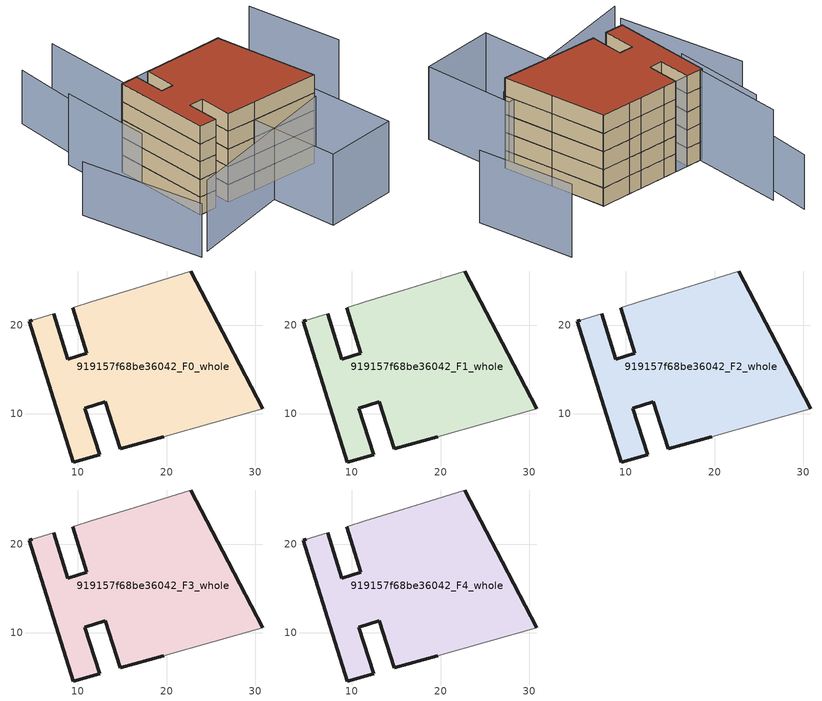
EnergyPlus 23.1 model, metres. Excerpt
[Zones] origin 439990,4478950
919157f68be36042_F0_whole
 floor ground (EU_floor_Construction): 30.86,10.59 26.99,18.01 22.75,26.12 18.02,24.64 15.8,23.97 11.51,22.63 9.41,21.97 11,16.86 8.87,16.19 7.27,21.32 4.87,20.55 4.5,20.44 9.49,4.56 12.44,5.41 10.77,10.62 13.09,11.35 14.75,6.05 19.67,7.43 z0
 wall outside (EU_wall_Construction): 7.27,21.32 8.87,16.19 11,16.86 9.41,21.97 / 22.75,26.12 26.99,18.01 30.86,10.59 / 19.67,7.43 14.75,6.05 13.09,11.35 10.77,10.62 12.44,5.41 9.49,4.56 4.5,20.44 4.87,20.55 z0:3
 wall adiabatic (EU_wall_Construction): 4.87,20.55 7.27,21.32 / 9.41,21.97 11.51,22.63 15.8,23.97 18.02,24.64 22.75,26.12 / 30.86,10.59 19.67,7.43 z0:3
919157f68be36042_F1_whole
 floor to 919157f68be36042_F0_whole (EU_floor_Construction): 30.86,10.59 26.99,18.01 22.75,26.12 18.02,24.64 15.8,23.97 11.5,22.63 9.41,21.97 11,16.86 8.87,16.19 7.27,21.32 4.87,20.55 4.5,20.44 9.49,4.56 12.44,5.41 10.77,10.62 13.09,11.35 14.75,6.05 19.67,7.43 z3
 wall outside (EU_wall_Construction): 7.27,21.32 8.87,16.19 11,16.86 9.41,21.97 / 22.75,26.12 26.99,18.01 30.86,10.59 / 19.67,7.43 14.75,6.05 13.09,11.35 10.77,10.62 12.44,5.41 9.49,4.56 4.5,20.44 4.87,20.55 z3:6
 wall adiabatic (EU_wall_Construction): 4.87,20.55 7.27,21.32 / 9.41,21.97 11.51,22.63 15.8,23.97 18.02,24.64 22.75,26.12 / 30.86,10.59 19.67,7.43 z3:6
919157f68be36042_F2_whole
 floor to 919157f68be36042_F1_whole (EU_floor_Construction): 30.86,10.59 26.99,18.01 22.75,26.12 18.02,24.64 15.8,23.97 11.5,22.63 9.41,21.97 11,16.86 8.87,16.19 7.27,21.32 4.87,20.55 4.5,20.44 9.49,4.56 12.44,5.41 10.77,10.62 13.09,11.35 14.75,6.05 19.67,7.43 z6
 wall outside (EU_wall_Construction): 7.27,21.32 8.87,16.19 11,16.86 9.41,21.97 / 22.75,26.12 26.99,18.01 30.86,10.59 / 19.67,7.43 14.75,6.05 13.09,11.35 10.77,10.62 12.44,5.41 9.49,4.56 4.5,20.44 4.87,20.55 z6:9
 wall adiabatic (EU_wall_Construction): 4.87,20.55 7.27,21.32 / 9.41,21.97 11.51,22.63 15.8,23.97 18.02,24.64 22.75,26.12 / 30.86,10.59 19.67,7.43 z6:9
919157f68be36042_F3_whole
 floor to 919157f68be36042_F2_whole (EU_floor_Construction): 30.86,10.59 26.99,18.01 22.75,26.12 18.02,24.64 15.8,23.97 11.5,22.63 9.41,21.97 11,16.86 8.87,16.19 7.27,21.32 4.87,20.55 4.5,20.44 9.49,4.56 12.44,5.41 10.77,10.62 13.09,11.35 14.75,6.05 19.67,7.43 z9
 wall outside (EU_wall_Construction): 7.27,21.32 8.87,16.19 11,16.86 9.41,21.97 / 22.75,26.12 26.99,18.01 30.86,10.59 / 19.67,7.43 14.75,6.05 13.09,11.35 10.77,10.62 12.44,5.41 9.49,4.56 4.5,20.44 4.87,20.55 z9:12
 wall adiabatic (EU_wall_Construction): 4.87,20.55 7.27,21.32 / 9.41,21.97 11.51,22.63 15.8,23.97 18.02,24.64 22.75,26.12 / 30.86,10.59 19.67,7.43 z9:12
919157f68be36042_F4_whole
 floor to 919157f68be36042_F3_whole (EU_floor_Construction): 30.86,10.59 26.99,18.01 22.75,26.12 18.02,24.64 15.8,23.97 11.5,22.63 9.41,21.97 11,16.86 8.87,16.19 7.27,21.32 4.87,20.55 4.5,20.44 9.49,4.56 12.44,5.41 10.77,10.62 13.09,11.35 14.75,6.05 19.67,7.43 z12
 wall outside (EU_wall_Construction): 7.27,21.32 8.87,16.19 11,16.86 9.41,21.97 / 22.75,26.12 26.99,18.01 30.86,10.59 / 19.67,7.43 14.75,6.05 13.09,11.35 10.77,10.62 12.44,5.41 9.49,4.56 4.5,20.44 4.87,20.55 z12:15
 wall adiabatic (EU_wall_Construction): 4.87,20.55 7.27,21.32 / 9.41,21.97 11.51,22.63 15.8,23.97 18.02,24.64 22.75,26.12 / 30.86,10.59 19.67,7.43 z12:15
 roof outside (EU_roof_Construction): 22.75,26.12 26.99,18.01 30.86,10.59 19.67,7.43 14.75,6.05 13.09,11.35 10.77,10.62 12.44,5.41 9.49,4.56 4.5,20.44 4.87,20.55 7.27,21.32 8.87,16.19 11,16.86 9.41,21.97 11.51,22.63 15.8,23.97 18.02,24.64 z15
shading: 5.98,-5.2 30.53,9.49 / -1.47,25.78 3.16,10.89 / 40.6,22.63 33.01,36.89 / 37.08,-1.45 25.67,-6.44 / 25.67,-6.44 19.62,7.41 / 19.62,7.41 31.03,12.4 / 31.03,12.4 37.08,-1.45 z0:12; -5.92,11.93 4.51,-6.31 / -2.56,39.23 1.07,25.01 z0:9; 22.85,26.15 4.87,20.55 / 4.87,20.55 0.33,35.12 z0:15
[Building]
EU S2 Campaign: North Axis=0; Terrain=City; Solar Distribution=FullExterior
[Site:Location]
Madrid: Latitude=40.5; Longitude=-3.5; Time Zone=1; Elevation=609
[SizingPeriod:WeatherFileDays]
AnnualSizingPeriod: Begin Month=1; Begin Day of Month=1; End Month=12; End Day of Month=31; Day of Week for Start Day=Monday; Use Weather File Daylight Saving Period=No; Use Weather File Rain and Snow Indicators=No
[MATERIAL]
EU_InternalMass_Material: Roughness=MediumRough; Thickness=0.1; Conductivity=1; Density=1800; Specific Heat=900; Thermal Absorptance=0.9; Solar Absorptance=0.7; Visible Absorptance=0.7
[MATERIAL:NOMASS] Roughness=MediumRough; Thermal Absorptance=0.9; Solar Absorptance=0.7; Visible Absorptance=0.7
Name | Thermal Resistance
EU_wall_NoMass | 0.419739
EU_roof_NoMass | 0.352165
EU_floor_NoMass | 0.608284
[CONSTRUCTION]
EU_wall_Construction: EU_wall_NoMass
EU_roof_Construction: EU_roof_NoMass
EU_floor_Construction: EU_floor_NoMass
EU_InternalMass_Construction: EU_InternalMass_Material
[ZONE] Type=1; Multiplier=1; Ceiling Height=autocalculate; Floor Area=autocalculate; Part of Total Floor Area=Yes
Name | Volume
919157f68be36042_F0_whole | 972.903
919157f68be36042_F1_whole; 919157f68be36042_F2_whole; 919157f68be36042_F3_whole; 919157f68be36042_F4_whole | 972.902
[INTERNALMASS] Construction=EU_InternalMass_Construction; Surface Area=304.916
Name | Zone or ZoneList
919157f68be36042_F0_whole_EU_InternalMass | 919157f68be36042_F0_whole
919157f68be36042_F1_whole_EU_InternalMass | 919157f68be36042_F1_whole
919157f68be36042_F2_whole_EU_InternalMass | 919157f68be36042_F2_whole
919157f68be36042_F3_whole_EU_InternalMass | 919157f68be36042_F3_whole
919157f68be36042_F4_whole_EU_InternalMass | 919157f68be36042_F4_whole
[OTHEREQUIPMENT] Fuel Type=Electricity; Design Level Calculation Method=Watts/Area; Power per Zone Floor Area=1; Fraction Latent=0; Fraction Radiant=0; Fraction Lost=0; Carbon Dioxide Generation Rate=0; EndUse Subcategory=EU_Step8_InternalGains
Name | Zone or ZoneList or Space or SpaceList | Schedule
EU_Step8_InternalGain_919157f68be36042_F0_whole_f000 | 919157f68be36042_F0_whole | EU_Step8_GainSchedule_919157f68be36042_F0_whole_f000
EU_Step8_InternalGain_919157f68be36042_F1_whole_f000 | 919157f68be36042_F1_whole | EU_Step8_GainSchedule_919157f68be36042_F1_whole_f000
EU_Step8_InternalGain_919157f68be36042_F2_whole_f000 | 919157f68be36042_F2_whole | EU_Step8_GainSchedule_919157f68be36042_F2_whole_f000
EU_Step8_InternalGain_919157f68be36042_F3_whole_f000 | 919157f68be36042_F3_whole | EU_Step8_GainSchedule_919157f68be36042_F3_whole_f000
EU_Step8_InternalGain_919157f68be36042_F4_whole_f000 | 919157f68be36042_F4_whole | EU_Step8_GainSchedule_919157f68be36042_F4_whole_f000
[ZONEVENTILATION:DESIGNFLOWRATE] Schedule=EU_AlwaysOn; Design Flow Rate Calculation Method=AirChanges/Hour; Air Changes per Hour=0.703302; Ventilation Type=Natural; Fan Pressure Rise=0; Fan Total Efficiency=1; Constant Term Coefficient=1; Temperature Term Coefficient=0; Velocity Term Coefficient=0; Velocity Squared Term Coefficient=0; Minimum Indoor Temperature=-100; Maximum Indoor Temperature=100; Delta Temperature=-100; Minimum Outdoor Temperature=-100; Maximum Outdoor Temperature=100; Maximum Wind Speed=40
Name | Zone or ZoneList or Space or SpaceList
EU_ConstantAir_919157f68be36042_F0_whole | 919157f68be36042_F0_whole
EU_ConstantAir_919157f68be36042_F1_whole | 919157f68be36042_F1_whole
EU_ConstantAir_919157f68be36042_F2_whole | 919157f68be36042_F2_whole
EU_ConstantAir_919157f68be36042_F3_whole | 919157f68be36042_F3_whole
EU_ConstantAir_919157f68be36042_F4_whole | 919157f68be36042_F4_whole
[HVACTEMPLATE:THERMOSTAT] Constant Heating Setpoint=20; Constant Cooling Setpoint=50
EU_HeatOnly_919157f68be36042_F0_whole; EU_HeatOnly_919157f68be36042_F1_whole; EU_HeatOnly_919157f68be36042_F2_whole; EU_HeatOnly_919157f68be36042_F3_whole; EU_HeatOnly_919157f68be36042_F4_whole
[HVACTEMPLATE:ZONE:IDEALLOADSAIRSYSTEM] System Availability Schedule=EU_AlwaysOn; Maximum Heating Supply Air Temperature=50; Minimum Cooling Supply Air Temperature=13; Maximum Heating Supply Air Humidity Ratio=0.0156; Minimum Cooling Supply Air Humidity Ratio=0.0077; Heating Limit=NoLimit; Cooling Limit=NoLimit; Heating Availability Schedule=EU_AlwaysOn; Cooling Availability Schedule=EU_CoolingOff; Dehumidification Control Type=ConstantSensibleHeatRatio; Cooling Sensible Heat Ratio=0.7; Dehumidification Setpoint=60; Humidification Control Type=None; Humidification Setpoint=30; Outdoor Air Method=None; Outdoor Air Flow Rate per Person=0.00944; Outdoor Air Flow Rate per Zone Floor Area=0; Outdoor Air Flow Rate per Zone=0; Demand Controlled Ventilation Type=None; Outdoor Air Economizer Type=NoEconomizer; Heat Recovery Type=None; Sensible Heat Recovery Effectiveness=0.7; Latent Heat Recovery Effectiveness=0.65
Name | Template Thermostat
919157f68be36042_F0_whole | EU_HeatOnly_919157f68be36042_F0_whole
919157f68be36042_F1_whole | EU_HeatOnly_919157f68be36042_F1_whole
919157f68be36042_F2_whole | EU_HeatOnly_919157f68be36042_F2_whole
919157f68be36042_F3_whole | EU_HeatOnly_919157f68be36042_F3_whole
919157f68be36042_F4_whole | EU_HeatOnly_919157f68be36042_F4_whole
[SIZING:ZONE] Zone Cooling Design Supply Air Temperature Input Method=SupplyAirTemperature; Zone Cooling Design Supply Air Temperature=13; Zone Heating Design Supply Air Temperature Input Method=SupplyAirTemperature; Zone Heating Design Supply Air Temperature=50; Zone Cooling Design Supply Air Humidity Ratio=0.008; Zone Heating Design Supply Air Humidity Ratio=0.008; Cooling Design Air Flow Method=DesignDay; Cooling Design Air Flow Rate=0; Cooling Minimum Air Flow per Zone Floor Area=0.000762; Cooling Minimum Air Flow=0; Cooling Minimum Air Flow Fraction=0.2; Heating Design Air Flow Method=DesignDay; Heating Design Air Flow Rate=0; Heating Maximum Air Flow per Zone Floor Area=0.002032; Heating Maximum Air Flow=0.141576; Heating Maximum Air Flow Fraction=0.3; Account for Dedicated Outdoor Air System=No; Dedicated Outdoor Air System Control Strategy=NeutralSupplyAir; Dedicated Outdoor Air Low Setpoint Temperature for Design=autosize; Dedicated Outdoor Air High Setpoint Temperature for Design=autosize; Zone Load Sizing Method=Sensible Load Only No Latent Load; Zone Latent Cooling Design Supply Air Humidity Ratio Input Method=HumidityRatioDifference; Zone Cooling Design Supply Air Humidity Ratio Difference=0.005; Zone Latent Heating Design Supply Air Humidity Ratio Input Method=HumidityRatioDifference; Zone Humidification Design Supply Air Humidity Ratio Difference=0.005
919157f68be36042_F0_whole; 919157f68be36042_F1_whole; 919157f68be36042_F2_whole; 919157f68be36042_F3_whole; 919157f68be36042_F4_whole
[SCHEDULE:CONSTANT]
Name | Hourly Value
EU_AlwaysOn | 1
EU_CoolingOff | 0
[SCHEDULE:FILE] Column Number=1; Rows to Skip at Top=0; Number of Hours of Data=8760; Column Separator=Comma; Interpolate to Timestep=No; Minutes per Item=60; Adjust Schedule for Daylight Savings=Yes
Name | File
EU_Step8_GainSchedule_919157f68be36042_F0_whole_f000 | ../../schedules/919157f68be36042/919157f68be36042_F0_whole_f000_gain.csv
EU_Step8_GainSchedule_919157f68be36042_F1_whole_f000 | ../../schedules/919157f68be36042/919157f68be36042_F1_whole_f000_gain.csv
EU_Step8_GainSchedule_919157f68be36042_F2_whole_f000 | ../../schedules/919157f68be36042/919157f68be36042_F2_whole_f000_gain.csv
EU_Step8_GainSchedule_919157f68be36042_F3_whole_f000 | ../../schedules/919157f68be36042/919157f68be36042_F3_whole_f000_gain.csv
EU_Step8_GainSchedule_919157f68be36042_F4_whole_f000 | ../../schedules/919157f68be36042/919157f68be36042_F4_whole_f000_gain.csv
